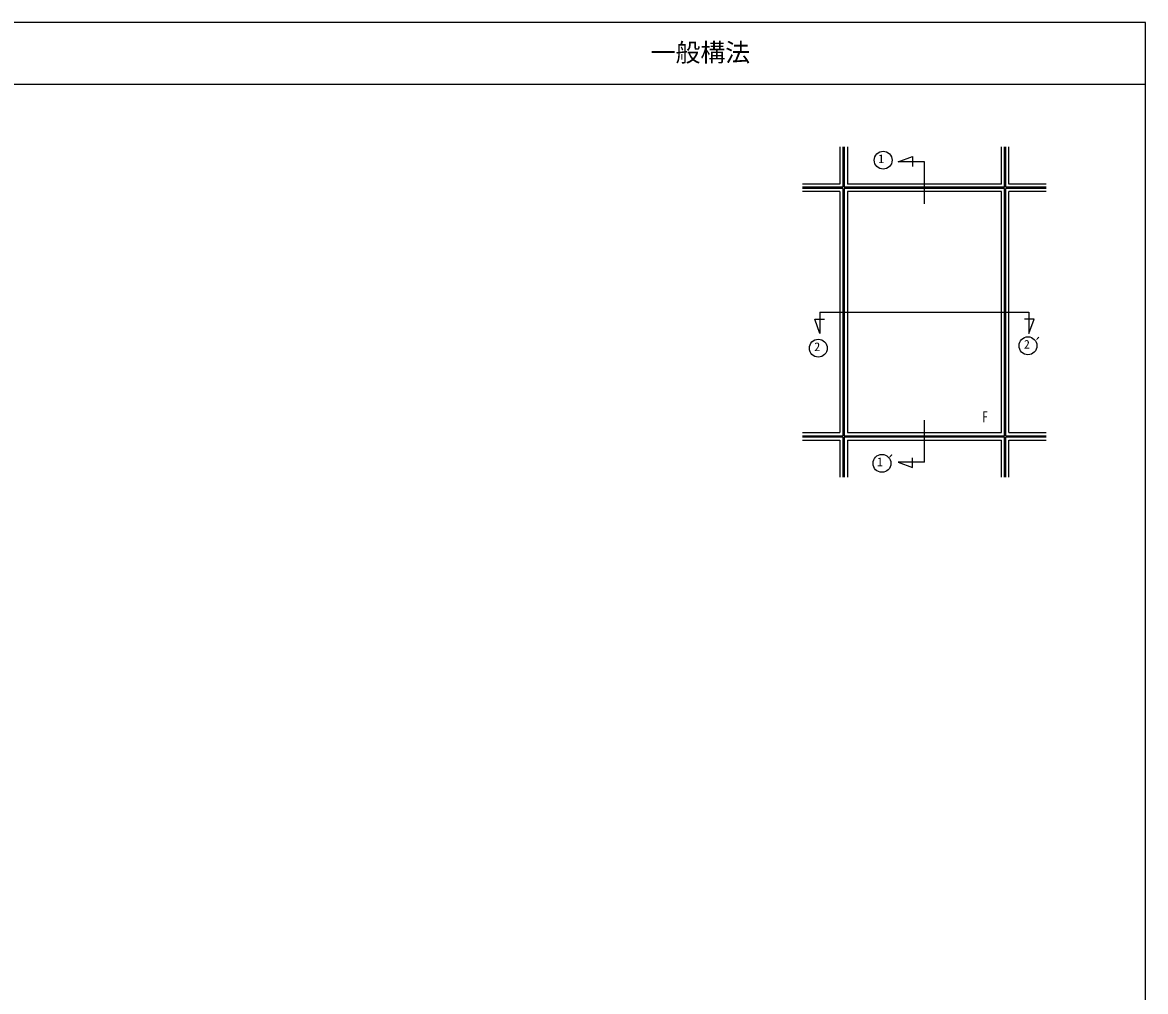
# Model space of a CAD drawing. Units: millimetres, scale not verified. Extents: x -960 to 961, y -419 to 416.
# Drawn here: x 508.7 to 960.6, y -8.5 to 381.4 of the extents above; entities that cross this region are included whole.
import ezdxf
from ezdxf.enums import TextEntityAlignment as Align

# ---------------------------------------------------------------- set-up
doc = ezdxf.new("R2010")
doc.units = ezdxf.units.MM
doc.header["$LTSCALE"] = 2
for name, color, linetype in [('0-1_USER1', 3, 'Continuous'), ('0-4_YKK_12', 2, 'Continuous'), ('0-6_YKK_A1', 4, 'Continuous'), ('0-8_YKK_ZWAK', 7, 'Continuous')]:
    doc.layers.add(name, color=color, linetype=linetype)
doc.styles.add('ＭＳ ゴシック', font='')
doc.styles.get('ＭＳ ゴシック').set_extended_font_data('MS Gothic')

msp = doc.modelspace()

# ---------------------------------------------------------------- linework, layer by layer
at = {"layer": '0-1_USER1'}
for centre in [(855.015, 325.986), (828.918, 250.346), (913.286, 251.327), (854.53, 204.015)]:
    msp.add_circle(centre, 3.6, dxfattribs=at)
at = {"layer": '0-4_YKK_12'}
for p, q in [((829.6, 264.9), (913.6, 264.9)), ((829.6, 264.9), (829.6, 256.238)), ((913.6, 264.9), (913.6, 256.238)), ((871.6, 204.52), (871.6, 221.4)), ((871.6, 204.52), (871.6, 221.4))]:
    msp.add_line(p, q, dxfattribs=at)
for points in [[(871.6, 308.4), (871.6, 325.28), (861.009, 325.28), (866.859, 327.409), (866.859, 323.509)], [(871.6, 308.4), (871.6, 325.28), (861.009, 325.28), (866.859, 327.409), (866.859, 323.509)], [(829.6, 256.238), (827.471, 262.088), (831.371, 262.088)], [(913.6, 256.238), (915.729, 262.088), (911.829, 262.088)], [(871.6, 204.52), (861.009, 204.52), (866.859, 202.391), (866.859, 206.291)], [(871.6, 204.52), (861.009, 204.52), (866.859, 202.391), (866.859, 206.291)]]:
    msp.add_lwpolyline(points, dxfattribs=at)
at = {"layer": '0-6_YKK_A1'}
for p, q in [((837.6, 331.4), (837.6, 316.4)), ((838.85, 331.4), (838.85, 315.15)), ((839.35, 331.4), (839.35, 315.15)), ((840.6, 331.4), (840.6, 316.4)), ((902.6, 316.4), (902.6, 331.4)), ((903.85, 315.15), (903.85, 331.4)), ((904.35, 315.15), (904.35, 331.4)), ((905.6, 316.4), (905.6, 331.4)), ((837.6, 316.4), (822.6, 316.4)), ((902.6, 316.4), (840.6, 316.4)), ((920.6, 316.4), (905.6, 316.4)), ((838.85, 315.15), (822.6, 315.15)), ((838.85, 314.65), (822.6, 314.65)), ((837.6, 313.4), (822.6, 313.4)), ((837.6, 313.4), (837.6, 216.4)), ((838.85, 314.65), (838.85, 215.15)), ((903.85, 315.15), (839.35, 315.15)), ((903.85, 314.65), (839.35, 314.65)), ((839.35, 314.65), (839.35, 215.15)), ((840.6, 313.4), (840.6, 216.4)), ((902.6, 313.4), (840.6, 313.4)), ((902.6, 216.4), (902.6, 313.4)), ((903.85, 215.15), (903.85, 314.65)), ((920.6, 315.15), (904.35, 315.15)), ((920.6, 314.65), (904.35, 314.65)), ((904.35, 215.15), (904.35, 314.65)), ((920.6, 313.4), (905.6, 313.4)), ((905.6, 216.4), (905.6, 313.4)), ((822.6, 216.4), (837.6, 216.4)), ((822.6, 215.15), (838.85, 215.15)), ((822.6, 214.65), (838.85, 214.65)), ((822.6, 213.4), (837.6, 213.4)), ((837.6, 213.4), (837.6, 198.4)), ((838.85, 214.65), (838.85, 198.4)), ((839.35, 215.15), (903.85, 215.15)), ((839.35, 214.65), (839.35, 198.4)), ((839.35, 214.65), (903.85, 214.65)), ((840.6, 216.4), (902.6, 216.4)), ((840.6, 213.4), (840.6, 198.4)), ((840.6, 213.4), (902.6, 213.4)), ((902.6, 198.4), (902.6, 213.4)), ((903.85, 198.4), (903.85, 214.65)), ((904.35, 215.15), (920.6, 215.15)), ((904.35, 214.65), (920.6, 214.65)), ((904.35, 198.4), (904.35, 214.65)), ((905.6, 216.4), (920.6, 216.4)), ((905.6, 213.4), (920.6, 213.4)), ((905.6, 198.4), (905.6, 213.4))]:
    msp.add_line(p, q, dxfattribs=at)
at = {"layer": '0-8_YKK_ZWAK'}
for p, q in [((960.6, 381.4), (-959.4, 381.4)), ((960.6, 356.4), (-959.4, 356.4))]:
    msp.add_line(p, q, dxfattribs=at)
msp.add_lwpolyline([(-959.4, -418.6), (960.6, -418.6), (960.6, 381.4)], dxfattribs=at)

# ---------------------------------------------------------------- texts
at = {"layer": '0-1_USER1', "style": 'ＭＳ ゴシック'}
for s, height, p in [('一般構法', 7.331, (761.464, 363.468)), ('1', 3.519, (852.999, 323.746)), ('2', 3.519, (911.652, 249.087)), ('´', 4.399, (915.143, 248.487)), ('2', 3.519, (827.283, 248.106)), ('1', 3.519, (852.513, 201.775)), ('´', 4.399, (856.004, 201.175))]:
    msp.add_text(s, height=height, dxfattribs=at).set_placement(p, align=Align.BOTTOM_LEFT)
at = {"layer": '0-6_YKK_A1', "style": 'ＭＳ ゴシック', "width": 0.8}
msp.add_text('F', height=4.399, dxfattribs=at).set_placement((894.848, 219.235), align=Align.BOTTOM_LEFT)

doc.saveas('drawing.dxf')
